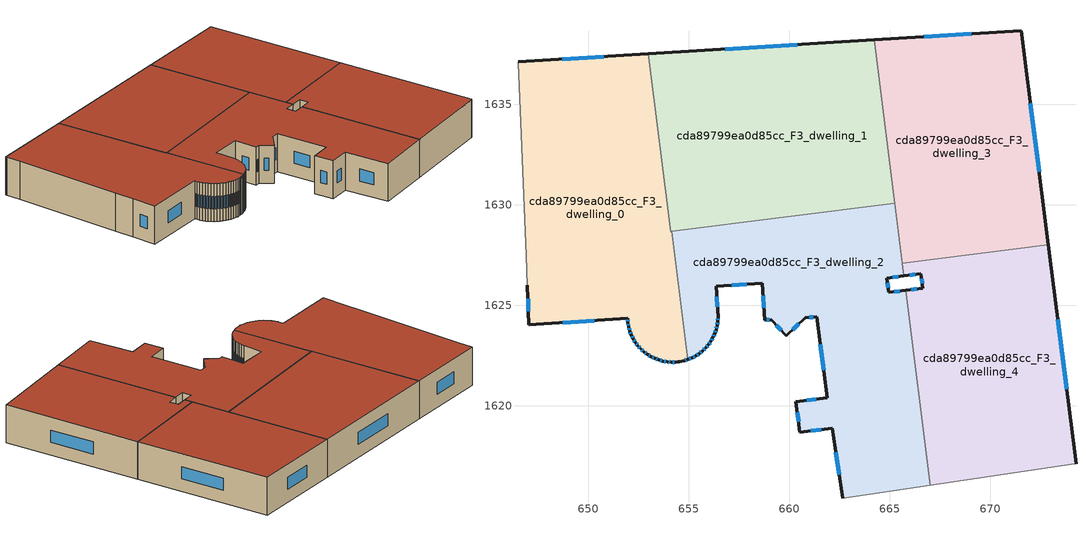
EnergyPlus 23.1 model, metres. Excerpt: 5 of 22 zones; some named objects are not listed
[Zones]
cda89799ea0d85cc_F3_dwelling_0
 floor to cda89799ea0d85cc_F2_dwelling_0 (EU_floor_Construction): 652.98,1637.52 654.1,1628.67 654.15,1628.67 654.95,1622.3 654.77,1622.24 654.66,1622.22 654.56,1622.19 654.46,1622.18 654.35,1622.17 654.14,1622.17 653.93,1622.18 653.72,1622.22 653.51,1622.28 653.31,1622.35 653.12,1622.44 652.94,1622.56 652.77,1622.68 652.62,1622.82 652.47,1622.98 652.34,1623.15 652.24,1623.32 652.14,1623.51 652.06,1623.71 652.01,1623.92 651.97,1624.13 651.96,1624.34 647.05,1624.02 646.97,1625.99 646.91,1627.46 646.56,1635.9 646.51,1637.04 646.5,1637.11 z9
 wall outside (EU_wall_Construction): 646.97,1625.99 647.05,1624.02 651.96,1624.34 651.97,1624.13 652.01,1623.92 652.06,1623.71 652.14,1623.51 652.24,1623.32 652.34,1623.15 652.47,1622.98 652.62,1622.82 652.77,1622.68 652.94,1622.56 653.12,1622.44 653.31,1622.35 653.51,1622.28 653.72,1622.22 653.93,1622.18 654.14,1622.17 654.35,1622.17 654.46,1622.18 654.56,1622.19 654.66,1622.22 654.77,1622.24 654.95,1622.3 / 652.98,1637.52 646.5,1637.11 z9:12
 wall adiabatic (EU_wall_Construction): 646.5,1637.11 646.51,1637.04 646.56,1635.9 646.91,1627.46 646.97,1625.99 z9:12
 wall to cda89799ea0d85cc_F3_dwelling_1 (EU_wall_Construction): 654.15,1628.67 654.1,1628.67 652.98,1637.52 z9:12
 wall to cda89799ea0d85cc_F3_dwelling_2 (EU_wall_Construction): 654.95,1622.3 654.15,1628.67 z9:12
 window (EU_Window_Construction): 654.21,1622.17 654.28,1622.17 / 654,1622.18 654.07,1622.17 / 653.79,1622.21 653.85,1622.2 / 653.58,1622.26 653.64,1622.24 / 653.38,1622.33 653.44,1622.3 / 653.19,1622.41 653.25,1622.38 / 653,1622.52 653.06,1622.48 / 652.83,1622.64 652.88,1622.6 / 652.67,1622.77 652.72,1622.73 / 652.52,1622.92 652.57,1622.87 / 652.39,1623.09 652.43,1623.04 / 652.27,1623.26 652.3,1623.21 / 652.18,1623.45 652.21,1623.39 / 652.09,1623.64 652.12,1623.58 / 652.03,1623.85 652.04,1623.78 / 651.98,1624.06 652,1623.99 / 651.96,1624.27 651.97,1624.2 / 648.72,1624.13 650.29,1624.23 / 647,1625.32 647.02,1624.69 / 650.78,1637.38 648.7,1637.25 / 654.83,1622.26 654.89,1622.28 z10.02:10.98
 roof outside (EU_roof_Construction): 654.95,1622.3 654.15,1628.67 654.1,1628.67 652.98,1637.52 646.5,1637.11 646.51,1637.04 646.56,1635.9 646.91,1627.46 646.97,1625.99 647.05,1624.02 651.96,1624.34 651.97,1624.13 652.01,1623.92 652.06,1623.71 652.14,1623.51 652.24,1623.32 652.34,1623.15 652.47,1622.98 652.62,1622.82 652.77,1622.68 652.94,1622.56 653.12,1622.44 653.31,1622.35 653.51,1622.28 653.72,1622.22 653.93,1622.18 654.14,1622.17 654.35,1622.17 654.46,1622.18 654.56,1622.19 654.66,1622.22 654.77,1622.24 z12
cda89799ea0d85cc_F3_dwelling_1
 floor to cda89799ea0d85cc_F2_dwelling_1 (EU_floor_Construction): 664.23,1638.22 665.26,1630.07 654.1,1628.67 652.98,1637.52 z9
 wall outside (EU_wall_Construction): 664.23,1638.22 652.98,1637.52 z9:12
 wall to cda89799ea0d85cc_F3_dwelling_3 (EU_wall_Construction): 665.26,1630.07 664.23,1638.22 z9:12
 wall to cda89799ea0d85cc_F3_dwelling_2 (EU_wall_Construction): 654.15,1628.67 665.26,1630.07 z9:12
 window (EU_Window_Construction): 660.4,1637.98 656.81,1637.76 z10.02:10.98
 roof outside (EU_roof_Construction): 665.26,1630.07 664.23,1638.22 652.98,1637.52 654.1,1628.67 z12
cda89799ea0d85cc_F3_dwelling_2
 floor to cda89799ea0d85cc_F2_dwelling_2 (EU_floor_Construction): 665.26,1630.07 665.71,1626.46 664.86,1626.35 664.95,1625.63 665.8,1625.74 667.03,1616.03 662.67,1615.38 662.14,1618.87 660.54,1618.67 660.34,1620.2 661.89,1620.39 661.38,1624.42 660.82,1624.38 660.81,1624.37 659.84,1623.49 659.11,1624.28 658.78,1624.26 658.67,1626.09 656.36,1625.95 656.46,1624.41 656.44,1624.2 656.42,1623.99 656.36,1623.79 656.29,1623.58 656.2,1623.39 656.1,1623.2 655.98,1623.03 655.84,1622.88 655.69,1622.72 655.53,1622.59 655.35,1622.48 655.16,1622.38 654.96,1622.3 654.95,1622.3 654.15,1628.67 z9
 wall outside (EU_wall_Construction): 654.95,1622.3 654.96,1622.3 655.16,1622.38 655.35,1622.48 655.53,1622.59 655.69,1622.72 655.84,1622.88 655.98,1623.03 656.1,1623.2 656.2,1623.39 656.29,1623.58 656.36,1623.79 656.42,1623.99 656.44,1624.2 656.46,1624.41 656.36,1625.95 658.67,1626.09 658.78,1624.26 659.11,1624.28 659.84,1623.49 660.81,1624.37 660.82,1624.38 661.38,1624.42 661.89,1620.39 660.34,1620.2 660.54,1618.67 662.14,1618.87 662.67,1615.38 / 665.8,1625.74 664.95,1625.63 664.86,1626.35 665.71,1626.46 z9:12
 wall to cda89799ea0d85cc_F3_dwelling_4 (EU_wall_Construction): 667.03,1616.03 665.8,1625.74 / 665.71,1626.46 665.63,1627.09 z9:12
 wall adiabatic (EU_wall_Construction): 662.67,1615.38 667.03,1616.03 z9:12
 wall to cda89799ea0d85cc_F3_dwelling_3 (EU_wall_Construction): 665.63,1627.09 665.26,1630.07 z9:12
 window (EU_Window_Construction): 660.17,1623.79 660.48,1624.07 / 659.36,1624.01 659.59,1623.76 / 658.89,1624.27 659,1624.27 / 658.7,1625.46 658.74,1624.88 / 657.14,1625.99 657.88,1626.04 / 656.42,1624.93 656.39,1625.42 / 656.45,1624.27 656.45,1624.34 / 656.42,1624.06 656.43,1624.13 / 656.38,1623.85 656.4,1623.92 / 656.31,1623.65 656.34,1623.72 / 656.23,1623.46 656.26,1623.52 / 656.13,1623.27 656.17,1623.33 / 656.02,1623.09 656.06,1623.14 / 655.89,1622.93 655.93,1622.98 / 655.74,1622.78 655.79,1622.82 / 655.58,1622.64 655.63,1622.68 / 655.41,1622.52 655.47,1622.55 / 655.23,1622.41 655.29,1622.44 / 655.03,1622.33 655.1,1622.35 / 665.15,1626.39 665.42,1626.43 / 664.92,1625.88 664.89,1626.11 / 665.51,1625.71 665.24,1625.67 / 662.32,1617.68 662.49,1616.57 / 661.08,1618.74 661.6,1618.8 / 660.41,1619.68 660.47,1619.19 / 661.36,1620.32 660.87,1620.26 / 661.55,1623.05 661.72,1621.76 / 661.01,1624.39 661.19,1624.41 z10.02:10.98
 roof outside (EU_roof_Construction): 667.03,1616.03 665.8,1625.74 664.95,1625.63 664.86,1626.35 665.71,1626.46 665.26,1630.07 654.15,1628.67 654.95,1622.3 654.96,1622.3 655.16,1622.38 655.35,1622.48 655.53,1622.59 655.69,1622.72 655.84,1622.88 655.98,1623.03 656.1,1623.2 656.2,1623.39 656.29,1623.58 656.36,1623.79 656.42,1623.99 656.44,1624.2 656.46,1624.41 656.36,1625.95 658.67,1626.09 658.78,1624.26 659.11,1624.28 659.84,1623.49 660.81,1624.37 660.82,1624.38 661.38,1624.42 661.89,1620.39 660.34,1620.2 660.54,1618.67 662.14,1618.87 662.67,1615.38 z12
cda89799ea0d85cc_F3_dwelling_3
 floor to cda89799ea0d85cc_F2_dwelling_3 (EU_floor_Construction): 671.56,1638.68 672.91,1628.01 665.63,1627.09 664.23,1638.22 z9
 wall outside (EU_wall_Construction): 672.91,1628.01 671.56,1638.68 664.23,1638.22 z9:12
 wall to cda89799ea0d85cc_F3_dwelling_4 (EU_wall_Construction): 665.63,1627.09 672.91,1628.01 z9:12
 window (EU_Window_Construction): 672.45,1631.64 672.02,1635.05 / 669.06,1638.52 666.72,1638.38 z10.02:10.98
 roof outside (EU_roof_Construction): 672.91,1628.01 671.56,1638.68 664.23,1638.22 665.63,1627.09 z12
cda89799ea0d85cc_F3_dwelling_4
 floor to cda89799ea0d85cc_F2_dwelling_4 (EU_floor_Construction): 672.91,1628.01 674.28,1617.12 674.21,1617.11 667.03,1616.03 665.8,1625.74 666.65,1625.85 666.56,1626.57 665.71,1626.46 665.63,1627.09 z9
 wall outside (EU_wall_Construction): 665.71,1626.46 666.56,1626.57 666.65,1625.85 665.8,1625.74 / 674.28,1617.12 672.91,1628.01 z9:12
 wall adiabatic (EU_wall_Construction): 667.03,1616.03 674.21,1617.11 674.28,1617.12 z9:12
 window (EU_Window_Construction): 666.36,1625.82 666.09,1625.78 / 666.59,1626.33 666.62,1626.1 / 666,1626.5 666.27,1626.54 / 673.81,1620.82 673.37,1624.3 z10.02:10.98
 roof outside (EU_roof_Construction): 674.21,1617.11 674.28,1617.12 672.91,1628.01 665.63,1627.09 665.71,1626.46 666.56,1626.57 666.65,1625.85 665.8,1625.74 667.03,1616.03 z12
[Building]
EU S2 Campaign: North Axis=0; Terrain=City; Solar Distribution=FullExterior
[Site:Location]
Vienna: Latitude=48; Longitude=16.5; Time Zone=1; Elevation=183
[SizingPeriod:WeatherFileDays]
AnnualSizingPeriod: Begin Month=1; Begin Day of Month=1; End Month=12; End Day of Month=31; Day of Week for Start Day=Monday; Use Weather File Daylight Saving Period=No; Use Weather File Rain and Snow Indicators=No
[MATERIAL]
EU_InternalMass_Material: Roughness=MediumRough; Thickness=0.1; Conductivity=1; Density=1800; Specific Heat=900; Thermal Absorptance=0.9; Solar Absorptance=0.7; Visible Absorptance=0.7
[MATERIAL:NOMASS] Roughness=MediumRough; Thermal Absorptance=0.9; Solar Absorptance=0.7; Visible Absorptance=0.7
Name | Thermal Resistance
EU_wall_NoMass | 0.942466
EU_roof_NoMass | 0.551687
EU_floor_NoMass | 0.66527
[WINDOWMATERIAL:SIMPLEGLAZINGSYSTEM]
EU_Window_SimpleGlazing: UFactor=2.03367; Solar Heat Gain Coefficient=0.65; Visible Transmittance=0.65
[CONSTRUCTION]
EU_wall_Construction: EU_wall_NoMass
EU_roof_Construction: EU_roof_NoMass
EU_floor_Construction: EU_floor_NoMass
EU_Window_Construction: EU_Window_SimpleGlazing
EU_InternalMass_Construction: EU_InternalMass_Material
[ZONE] Type=1; Multiplier=1; Ceiling Height=autocalculate; Floor Area=autocalculate; Part of Total Floor Area=Yes
Name | Volume
cda89799ea0d85cc_F3_dwelling_0 | 293.098
cda89799ea0d85cc_F3_dwelling_1 | 289.107
cda89799ea0d85cc_F3_dwelling_2 | 291.547
cda89799ea0d85cc_F3_dwelling_3; cda89799ea0d85cc_F3_dwelling_4 | 241.531
[INTERNALMASS] Construction=EU_InternalMass_Construction
Name | Zone or ZoneList | Surface Area
cda89799ea0d85cc_F3_dwelling_0_EU_InternalMass | cda89799ea0d85cc_F3_dwelling_0 | 97.7033
cda89799ea0d85cc_F3_dwelling_1_EU_InternalMass | cda89799ea0d85cc_F3_dwelling_1 | 96.3668
cda89799ea0d85cc_F3_dwelling_2_EU_InternalMass | cda89799ea0d85cc_F3_dwelling_2 | 97.1772
cda89799ea0d85cc_F3_dwelling_3_EU_InternalMass | cda89799ea0d85cc_F3_dwelling_3 | 80.5094
cda89799ea0d85cc_F3_dwelling_4_EU_InternalMass | cda89799ea0d85cc_F3_dwelling_4 | 80.509
[OTHEREQUIPMENT] Fuel Type=Electricity; Design Level Calculation Method=Watts/Area; Power per Zone Floor Area=1; Fraction Latent=0; Fraction Radiant=0; Fraction Lost=0; Carbon Dioxide Generation Rate=0; EndUse Subcategory=EU_Step8_InternalGains
Name | Zone or ZoneList or Space or SpaceList | Schedule
EU_Step8_InternalGain_cda89799ea0d85cc_F3_dwelling_0_f000 | cda89799ea0d85cc_F3_dwelling_0 | EU_Step8_GainSchedule_cda89799ea0d85cc_F3_dwelling_0_f000
EU_Step8_InternalGain_cda89799ea0d85cc_F3_dwelling_1_f000 | cda89799ea0d85cc_F3_dwelling_1 | EU_Step8_GainSchedule_cda89799ea0d85cc_F3_dwelling_1_f000
EU_Step8_InternalGain_cda89799ea0d85cc_F3_dwelling_2_f000 | cda89799ea0d85cc_F3_dwelling_2 | EU_Step8_GainSchedule_cda89799ea0d85cc_F3_dwelling_2_f000
EU_Step8_InternalGain_cda89799ea0d85cc_F3_dwelling_3_f000 | cda89799ea0d85cc_F3_dwelling_3 | EU_Step8_GainSchedule_cda89799ea0d85cc_F3_dwelling_3_f000
EU_Step8_InternalGain_cda89799ea0d85cc_F3_dwelling_4_f000 | cda89799ea0d85cc_F3_dwelling_4 | EU_Step8_GainSchedule_cda89799ea0d85cc_F3_dwelling_4_f000
[ZONEVENTILATION:DESIGNFLOWRATE] Schedule=EU_AlwaysOn; Design Flow Rate Calculation Method=AirChanges/Hour; Air Changes per Hour=0.530523; Ventilation Type=Natural; Fan Pressure Rise=0; Fan Total Efficiency=1; Constant Term Coefficient=1; Temperature Term Coefficient=0; Velocity Term Coefficient=0; Velocity Squared Term Coefficient=0; Minimum Indoor Temperature=-100; Maximum Indoor Temperature=100; Delta Temperature=-100; Minimum Outdoor Temperature=-100; Maximum Outdoor Temperature=100; Maximum Wind Speed=40
Name | Zone or ZoneList or Space or SpaceList
EU_ConstantAir_cda89799ea0d85cc_F3_dwelling_0 | cda89799ea0d85cc_F3_dwelling_0
EU_ConstantAir_cda89799ea0d85cc_F3_dwelling_1 | cda89799ea0d85cc_F3_dwelling_1
EU_ConstantAir_cda89799ea0d85cc_F3_dwelling_2 | cda89799ea0d85cc_F3_dwelling_2
EU_ConstantAir_cda89799ea0d85cc_F3_dwelling_3 | cda89799ea0d85cc_F3_dwelling_3
EU_ConstantAir_cda89799ea0d85cc_F3_dwelling_4 | cda89799ea0d85cc_F3_dwelling_4
[HVACTEMPLATE:ZONE:IDEALLOADSAIRSYSTEM] System Availability Schedule=EU_AlwaysOn; Maximum Heating Supply Air Temperature=50; Minimum Cooling Supply Air Temperature=13; Maximum Heating Supply Air Humidity Ratio=0.0156; Minimum Cooling Supply Air Humidity Ratio=0.0077; Heating Limit=NoLimit; Cooling Limit=NoLimit; Heating Availability Schedule=EU_AlwaysOn; Cooling Availability Schedule=EU_CoolingOff; Dehumidification Control Type=ConstantSensibleHeatRatio; Cooling Sensible Heat Ratio=0.7; Dehumidification Setpoint=60; Humidification Control Type=None; Humidification Setpoint=30; Outdoor Air Method=None; Outdoor Air Flow Rate per Person=0.00944; Outdoor Air Flow Rate per Zone Floor Area=0; Outdoor Air Flow Rate per Zone=0; Demand Controlled Ventilation Type=None; Outdoor Air Economizer Type=NoEconomizer; Heat Recovery Type=None; Sensible Heat Recovery Effectiveness=0.7; Latent Heat Recovery Effectiveness=0.65
Name | Template Thermostat
cda89799ea0d85cc_F3_dwelling_0 | EU_HeatOnly_cda89799ea0d85cc_F3_dwelling_0
cda89799ea0d85cc_F3_dwelling_1 | EU_HeatOnly_cda89799ea0d85cc_F3_dwelling_1
cda89799ea0d85cc_F3_dwelling_2 | EU_HeatOnly_cda89799ea0d85cc_F3_dwelling_2
cda89799ea0d85cc_F3_dwelling_3 | EU_HeatOnly_cda89799ea0d85cc_F3_dwelling_3
cda89799ea0d85cc_F3_dwelling_4 | EU_HeatOnly_cda89799ea0d85cc_F3_dwelling_4
[SIZING:ZONE] Zone Cooling Design Supply Air Temperature Input Method=SupplyAirTemperature; Zone Cooling Design Supply Air Temperature=13; Zone Heating Design Supply Air Temperature Input Method=SupplyAirTemperature; Zone Heating Design Supply Air Temperature=50; Zone Cooling Design Supply Air Humidity Ratio=0.008; Zone Heating Design Supply Air Humidity Ratio=0.008; Cooling Design Air Flow Method=DesignDay; Cooling Design Air Flow Rate=0; Cooling Minimum Air Flow per Zone Floor Area=0.000762; Cooling Minimum Air Flow=0; Cooling Minimum Air Flow Fraction=0.2; Heating Design Air Flow Method=DesignDay; Heating Design Air Flow Rate=0; Heating Maximum Air Flow per Zone Floor Area=0.002032; Heating Maximum Air Flow=0.141576; Heating Maximum Air Flow Fraction=0.3; Account for Dedicated Outdoor Air System=No; Dedicated Outdoor Air System Control Strategy=NeutralSupplyAir; Dedicated Outdoor Air Low Setpoint Temperature for Design=autosize; Dedicated Outdoor Air High Setpoint Temperature for Design=autosize; Zone Load Sizing Method=Sensible Load Only No Latent Load; Zone Latent Cooling Design Supply Air Humidity Ratio Input Method=HumidityRatioDifference; Zone Cooling Design Supply Air Humidity Ratio Difference=0.005; Zone Latent Heating Design Supply Air Humidity Ratio Input Method=HumidityRatioDifference; Zone Humidification Design Supply Air Humidity Ratio Difference=0.005
cda89799ea0d85cc_F3_dwelling_0; cda89799ea0d85cc_F3_dwelling_1; cda89799ea0d85cc_F3_dwelling_2; cda89799ea0d85cc_F3_dwelling_3; cda89799ea0d85cc_F3_dwelling_4
[SCHEDULE:CONSTANT]
Name | Hourly Value
EU_AlwaysOn | 1
EU_CoolingOff | 0
[SCHEDULE:FILE] Column Number=1; Rows to Skip at Top=0; Number of Hours of Data=8760; Column Separator=Comma; Interpolate to Timestep=No; Minutes per Item=60; Adjust Schedule for Daylight Savings=Yes
Name | File
EU_Step8_GainSchedule_cda89799ea0d85cc_F3_dwelling_0_f000 | ../../schedules/cda89799ea0d85cc/cda89799ea0d85cc_F3_dwelling_0_f000_gain.csv
EU_Step8_GainSchedule_cda89799ea0d85cc_F3_dwelling_1_f000 | ../../schedules/cda89799ea0d85cc/cda89799ea0d85cc_F3_dwelling_1_f000_gain.csv
EU_Step8_GainSchedule_cda89799ea0d85cc_F3_dwelling_2_f000 | ../../schedules/cda89799ea0d85cc/cda89799ea0d85cc_F3_dwelling_2_f000_gain.csv
EU_Step8_GainSchedule_cda89799ea0d85cc_F3_dwelling_3_f000 | ../../schedules/cda89799ea0d85cc/cda89799ea0d85cc_F3_dwelling_3_f000_gain.csv
EU_Step8_GainSchedule_cda89799ea0d85cc_F3_dwelling_4_f000 | ../../schedules/cda89799ea0d85cc/cda89799ea0d85cc_F3_dwelling_4_f000_gain.csv
